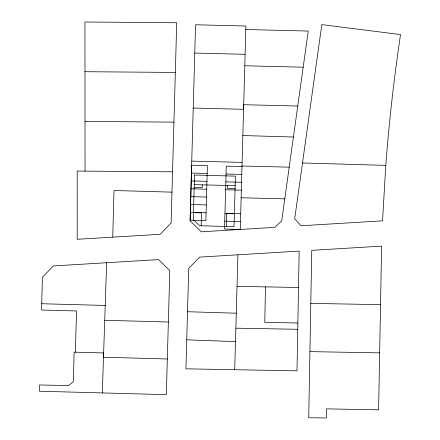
<?xml version="1.0" encoding="UTF-8"?>
<svg xmlns="http://www.w3.org/2000/svg" width="440" height="440" viewBox="0 0 440 440"><rect width="100%" height="100%" fill="white"/><g stroke="black" fill="none" stroke-linecap="round" stroke-linejoin="round"><path stroke-width="0.66" d="M309.925 351.615L311.751 250.344L381.623 246.131L378.609 409.822L326.475 408.875L326.315 418L308.732 417.725L309.925 351.615L379.632 352.875M265.469 286.869L264.781 322.388L297.858 322.988M297.743 329.28L296.995 370.838L185.933 368.825L188.738 268.406L199.683 257.109L299.167 251.108L297.743 329.28L235.862 328.18M167.343 358.98L103.51 357.247L103.653 352.941L74.124 352.154L73.37 381.629L68.464 385.627L39.611 384.934L39.446 391.226L166.337 394.658L169.796 270.54L158.505 259.595L53.328 265.947L42.411 277.277L41.558 310.024L76.516 310.97L75.383 352.187M112.728 237.16L114.015 190.504L171.98 192.143M245.806 29.519L308.236 31.059L281.705 220.93L274.786 227.348L201.382 231.814L190.069 220.886L195.558 24.767L245.905 26.026L243.573 109.307L193.237 108.047M201.174 225.781L201.531 212.867L193.479 212.647M202.301 184.839L202.224 187.71L194.172 187.484M226.336 226.468L226.688 213.56L234.394 213.769M227.464 185.465L227.381 188.397L235.087 188.612M234.702 369.716L237.914 254.804M102.311 392.925L106.656 262.73M385.781 165.369L382.536 220.836L301.07 225.759L294.695 218.818L321.816 24.613L400.554 34.584L400.186 36.883C393.877 79.525 389.026 122.38 385.781 165.369L302.495 162.976M84.981 71.709L175.329 72.43M85.008 121.418L173.943 122.139M172.552 171.82L77.176 171.061L77.209 239.294L160.204 234.3L171.121 222.976L176.721 22.753L84.948 22L85.041 171.127M237.028 286.368L298.507 287.469M310.794 303.386L380.501 304.645M194.766 53.053L245.119 54.313M244.794 65.764L303.188 67.21M297.759 106.035L243.7 104.709L240.257 229.46L224.532 229.026L226.264 166.128L241.989 166.562M191.752 161.123L242.099 162.377M241.995 166.029L289.218 167.162M194.249 184.635L235.169 185.658M241.115 197.774L284.79 198.841M41.718 303.732L105.232 305.465M104.737 320.282L168.361 322.014M191.45 173.041L207.174 173.476M226.045 173.993L241.769 174.427M191.235 180.901L206.96 181.335M225.83 181.852L241.555 182.287M191.021 188.766L206.745 189.2M225.615 189.717L241.34 190.152M190.801 196.625L206.525 197.06M190.586 204.49L206.311 204.924M190.372 212.35L206.096 212.784M224.966 213.301L240.691 213.736M224.747 221.166L240.471 221.601M242.841 135.542L293.43 137.022M187.528 311.724L236.286 313.203M186.747 339.818L235.488 341.611M191.67 165.176L190.157 220.215L205.882 220.649L207.394 165.611L191.67 165.176M194.513 175.01L193.287 219.621L199.617 225.737L234.036 226.683L235.428 176.138L194.513 175.01"/></g></svg>
